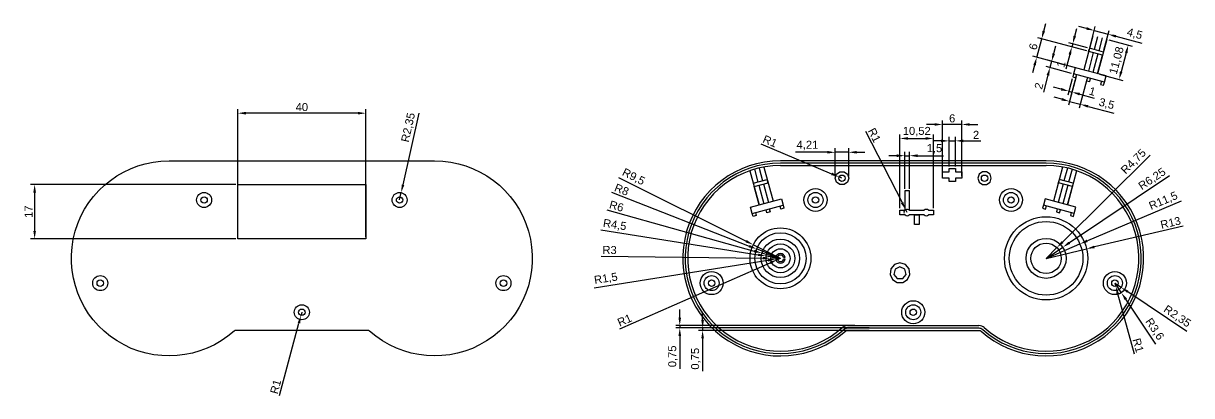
# Model space of a CAD drawing. Header units: millimetres. Extents: x 13 to 582, y 8 to 124.
# Drawn here: x 12.8 to 377.8, y 7.6 to 123.9 of the extents above; entities that cross this region are included whole.
import ezdxf

# ---------------------------------------------------------------- set-up
doc = ezdxf.new("R2010")
doc.units = ezdxf.units.MM
doc.layers.add('carcasa_inferioara', color=6, linetype='Continuous')
doc.layers.add('cotari', color=4, linetype='Continuous')
doc.styles.get("Standard").update_dxf_attribs({"font": 'arial.ttf'})
doc.dimstyles.new('ISO-25', dxfattribs={"dimtxt": 2.5, "dimasz": 2.5, "dimexe": 1.25, "dimexo": 0.625, "dimtad": 1, "dimtxsty": 'Standard', "dimcen": 2.5, "dimadec": 0, "dimazin": 0, "dimtfac": 1, "dimtmove": 0, "dimatfit": 3, "dimfxl": 1, "dimarcsym": 0})

# ---------------------------------------------------------------- blocks, each defined once
blk = doc.blocks.new('*D3')
at = {"layer": 'cotari', "color": 0, "lineweight": -2, "transparency": 16777216}
for p, q in [((136.38, 95.84), (131.41, 73.43)), ((130.35, 68.7), (130.86, 70.99))]:
    blk.add_line(p, q, dxfattribs=at)
at = {"layer": 'cotari', "color": 0, "transparency": 16777216}
blk.add_solid([(131, 73.52), (131.81, 73.34), (130.86, 70.99)], dxfattribs=at)
at = {"layer": 'Defpoints', "color": 0, "transparency": 16777216}
for p in [(130.86, 70.99), (130.35, 68.7)]:
    blk.add_point(p, dxfattribs=at)
at = {"layer": 'cotari', "color": 0, "transparency": 16777216, "insert": (133.21, 91.34), "char_height": 2.5, "attachment_point": 5, "rotation": 77.4762}
blk.add_mtext('R2,35', dxfattribs=at)
blk = doc.blocks.new('*D5')
at = {"layer": 'cotari', "color": 0, "lineweight": -2, "transparency": 16777216}
for p, q in [((79.81, 57.15), (79.81, 97.07)), ((117.31, 95.82), (82.31, 95.82)), ((119.81, 57.15), (119.81, 97.07))]:
    blk.add_line(p, q, dxfattribs=at)
at = {"layer": 'cotari', "color": 0, "transparency": 16777216}
for points in [[(82.31, 96.24), (82.31, 95.4), (79.81, 95.82)], [(117.31, 96.24), (117.31, 95.4), (119.81, 95.82)]]:
    blk.add_solid(points, dxfattribs=at)
at = {"layer": 'Defpoints', "color": 0, "transparency": 16777216}
for p in [(79.81, 95.82), (79.81, 56.53), (119.81, 56.53)]:
    blk.add_point(p, dxfattribs=at)
at = {"layer": 'cotari', "color": 0, "transparency": 16777216, "insert": (99.81, 97.72), "char_height": 2.5, "attachment_point": 5}
blk.add_mtext('40', dxfattribs=at)
blk = doc.blocks.new('*D6')
at = {"layer": 'cotari', "color": 0, "lineweight": -2, "transparency": 16777216}
for p, q in [((79.18, 73.53), (15.07, 73.53)), ((16.32, 71.03), (16.32, 59.03)), ((79.18, 56.53), (15.07, 56.53))]:
    blk.add_line(p, q, dxfattribs=at)
at = {"layer": 'cotari', "color": 0, "transparency": 16777216}
for points in [[(15.9, 71.03), (16.73, 71.03), (16.32, 73.53)], [(15.9, 59.03), (16.73, 59.03), (16.32, 56.53)]]:
    blk.add_solid(points, dxfattribs=at)
at = {"layer": 'Defpoints', "color": 0, "transparency": 16777216}
for p in [(79.81, 73.53), (16.32, 56.53), (79.81, 56.53)]:
    blk.add_point(p, dxfattribs=at)
at = {"layer": 'cotari', "color": 0, "transparency": 16777216, "insert": (14.44, 65.03), "char_height": 2.5, "attachment_point": 5, "rotation": 90}
blk.add_mtext('17', dxfattribs=at)
blk = doc.blocks.new('*D7')
at = {"layer": 'cotari', "color": 0, "lineweight": -2, "transparency": 16777216}
for p, q in [((99.81, 33.61), (99.55, 32.64)), ((92.81, 7.55), (98.9, 30.23))]:
    blk.add_line(p, q, dxfattribs=at)
at = {"layer": 'cotari', "color": 0, "transparency": 16777216}
blk.add_solid([(98.5, 30.34), (99.3, 30.12), (99.55, 32.64)], dxfattribs=at)
at = {"layer": 'Defpoints', "color": 0, "transparency": 16777216}
for p in [(99.81, 33.61), (99.55, 32.64)]:
    blk.add_point(p, dxfattribs=at)
at = {"layer": 'cotari', "color": 0, "transparency": 16777216, "insert": (91.61, 10.36), "char_height": 2.5, "attachment_point": 5, "rotation": 74.956}
blk.add_mtext('R1', dxfattribs=at)
blk = doc.blocks.new('*D8')
at = {"layer": 'cotari', "color": 0, "lineweight": -2, "transparency": 16777216}
for p, q in [((198.77, 75.75), (238.61, 55.83)), ((249.35, 50.46), (240.85, 54.71))]:
    blk.add_line(p, q, dxfattribs=at)
at = {"layer": 'cotari', "color": 0, "transparency": 16777216}
blk.add_solid([(238.8, 56.2), (238.43, 55.45), (240.85, 54.71)], dxfattribs=at)
at = {"layer": 'Defpoints', "color": 0, "transparency": 16777216}
for p in [(240.85, 54.71), (249.35, 50.46)]:
    blk.add_point(p, dxfattribs=at)
at = {"layer": 'cotari', "color": 0, "transparency": 16777216, "insert": (203.39, 75.81), "char_height": 2.5, "attachment_point": 5, "rotation": 333.4358}
blk.add_mtext('R9,5', dxfattribs=at)
blk = doc.blocks.new('*D9')
at = {"layer": 'cotari', "color": 0, "lineweight": -2, "transparency": 16777216}
for p, q in [((196.6, 71.1), (239.57, 54.29)), ((249.35, 50.46), (241.9, 53.38))]:
    blk.add_line(p, q, dxfattribs=at)
at = {"layer": 'cotari', "color": 0, "transparency": 16777216}
blk.add_solid([(239.72, 54.67), (239.42, 53.9), (241.9, 53.38)], dxfattribs=at)
at = {"layer": 'Defpoints', "color": 0, "transparency": 16777216}
for p in [(241.9, 53.38), (249.35, 50.46)]:
    blk.add_point(p, dxfattribs=at)
at = {"layer": 'cotari', "color": 0, "transparency": 16777216, "insert": (199.75, 71.91), "char_height": 2.5, "attachment_point": 5, "rotation": 338.6293}
blk.add_mtext('R8', dxfattribs=at)
blk = doc.blocks.new('*D10')
at = {"layer": 'cotari', "color": 0, "lineweight": -2, "transparency": 16777216}
for p, q in [((195.08, 65.65), (241.16, 52.75)), ((249.35, 50.46), (243.57, 52.08))]:
    blk.add_line(p, q, dxfattribs=at)
at = {"layer": 'cotari', "color": 0, "transparency": 16777216}
blk.add_solid([(241.27, 53.15), (241.05, 52.35), (243.57, 52.08)], dxfattribs=at)
at = {"layer": 'Defpoints', "color": 0, "transparency": 16777216}
for p in [(243.57, 52.08), (249.35, 50.46)]:
    blk.add_point(p, dxfattribs=at)
at = {"layer": 'cotari', "color": 0, "transparency": 16777216, "insert": (198.14, 66.77), "char_height": 2.5, "attachment_point": 5, "rotation": 344.3653}
blk.add_mtext('R6', dxfattribs=at)
blk = doc.blocks.new('*D11')
at = {"layer": 'cotari', "color": 0, "lineweight": -2, "transparency": 16777216}
for p, q in [((193.18, 59.33), (242.43, 51.55)), ((249.35, 50.46), (244.9, 51.16))]:
    blk.add_line(p, q, dxfattribs=at)
at = {"layer": 'cotari', "color": 0, "transparency": 16777216}
blk.add_solid([(242.5, 51.96), (242.37, 51.14), (244.9, 51.16)], dxfattribs=at)
at = {"layer": 'Defpoints', "color": 0, "transparency": 16777216}
for p in [(244.9, 51.16), (249.35, 50.46)]:
    blk.add_point(p, dxfattribs=at)
at = {"layer": 'cotari', "color": 0, "transparency": 16777216, "insert": (197.57, 60.79), "char_height": 2.5, "attachment_point": 5, "rotation": 351.0255}
blk.add_mtext('R4,5', dxfattribs=at)
blk = doc.blocks.new('*D12')
at = {"layer": 'cotari', "color": 0, "lineweight": -2, "transparency": 16777216}
for p, q in [((193.29, 51.18), (243.85, 50.53)), ((249.35, 50.46), (246.35, 50.5))]:
    blk.add_line(p, q, dxfattribs=at)
at = {"layer": 'cotari', "color": 0, "transparency": 16777216}
blk.add_solid([(243.85, 50.95), (243.84, 50.11), (246.35, 50.5)], dxfattribs=at)
at = {"layer": 'Defpoints', "color": 0, "transparency": 16777216}
for p in [(246.35, 50.5), (249.35, 50.46)]:
    blk.add_point(p, dxfattribs=at)
at = {"layer": 'cotari', "color": 0, "transparency": 16777216, "insert": (195.96, 53.05), "char_height": 2.5, "attachment_point": 5, "rotation": 359.266}
blk.add_mtext('R3', dxfattribs=at)
blk = doc.blocks.new('*D13')
at = {"layer": 'cotari', "color": 0, "lineweight": -2, "transparency": 16777216}
for p, q in [((191.1, 41.27), (245.4, 49.84)), ((249.35, 50.46), (247.86, 50.23))]:
    blk.add_line(p, q, dxfattribs=at)
blk.add_arc((249.35, 50.46), 1.5, 170.4059, 236.7144, dxfattribs=at)
at = {"layer": 'cotari', "color": 0, "transparency": 16777216}
blk.add_solid([(245.33, 50.25), (245.46, 49.42), (247.86, 50.23)], dxfattribs=at)
at = {"layer": 'Defpoints', "color": 0, "transparency": 16777216}
for p in [(247.86, 50.23), (249.35, 50.46)]:
    blk.add_point(p, dxfattribs=at)
at = {"layer": 'cotari', "color": 0, "transparency": 16777216, "insert": (194.82, 44.01), "char_height": 2.5, "attachment_point": 5, "rotation": 8.968}
blk.add_mtext('R1,5', dxfattribs=at)
blk = doc.blocks.new('*D14')
at = {"layer": 'cotari', "color": 0, "lineweight": -2, "transparency": 16777216}
for p, q in [((199.2, 28.45), (246.14, 49.05)), ((249.35, 50.46), (248.43, 50.06))]:
    blk.add_line(p, q, dxfattribs=at)
at = {"layer": 'cotari', "color": 0, "transparency": 16777216}
blk.add_solid([(245.97, 49.43), (246.31, 48.67), (248.43, 50.06)], dxfattribs=at)
at = {"layer": 'Defpoints', "color": 0, "transparency": 16777216}
for p in [(248.43, 50.06), (249.35, 50.46)]:
    blk.add_point(p, dxfattribs=at)
at = {"layer": 'cotari', "color": 0, "transparency": 16777216, "insert": (200.65, 31.14), "char_height": 2.5, "attachment_point": 5, "rotation": 23.6951}
blk.add_mtext('R1', dxfattribs=at)
blk = doc.blocks.new('*D15')
at = {"layer": 'cotari', "color": 0, "lineweight": -2, "transparency": 16777216}
for p, q in [((353.85, 42.71), (355.86, 39.73)), ((366.69, 23.68), (357.26, 37.65))]:
    blk.add_line(p, q, dxfattribs=at)
at = {"layer": 'cotari', "color": 0, "transparency": 16777216}
blk.add_solid([(357.6, 37.89), (356.91, 37.42), (355.86, 39.73)], dxfattribs=at)
at = {"layer": 'Defpoints', "color": 0, "transparency": 16777216}
for p in [(353.85, 42.71), (355.86, 39.73)]:
    blk.add_point(p, dxfattribs=at)
at = {"layer": 'cotari', "color": 0, "transparency": 16777216, "insert": (366.16, 28.27), "char_height": 2.5, "attachment_point": 5, "rotation": 304.0107}
blk.add_mtext('R3,6', dxfattribs=at)
blk = doc.blocks.new('*D16')
at = {"layer": 'cotari', "color": 0, "lineweight": -2, "transparency": 16777216}
for p, q in [((353.85, 42.71), (355.8, 41.4)), ((376.29, 27.63), (357.87, 40))]:
    blk.add_line(p, q, dxfattribs=at)
at = {"layer": 'cotari', "color": 0, "transparency": 16777216}
blk.add_solid([(358.1, 40.35), (357.64, 39.66), (355.8, 41.4)], dxfattribs=at)
at = {"layer": 'Defpoints', "color": 0, "transparency": 16777216}
for p in [(353.85, 42.71), (355.8, 41.4)]:
    blk.add_point(p, dxfattribs=at)
at = {"layer": 'cotari', "color": 0, "transparency": 16777216, "insert": (373.26, 32.22), "char_height": 2.5, "attachment_point": 5, "rotation": 326.0984}
blk.add_mtext('R2,35', dxfattribs=at)
blk = doc.blocks.new('*D17')
at = {"layer": 'cotari', "color": 0, "lineweight": -2, "transparency": 16777216}
for p, q in [((353.85, 42.71), (354.11, 41.75)), ((359.95, 20.47), (354.77, 39.33))]:
    blk.add_line(p, q, dxfattribs=at)
at = {"layer": 'cotari', "color": 0, "transparency": 16777216}
blk.add_solid([(355.17, 39.45), (354.37, 39.22), (354.11, 41.75)], dxfattribs=at)
at = {"layer": 'Defpoints', "color": 0, "transparency": 16777216}
for p in [(353.85, 42.71), (354.11, 41.75)]:
    blk.add_point(p, dxfattribs=at)
at = {"layer": 'cotari', "color": 0, "transparency": 16777216, "insert": (361.13, 23.28), "char_height": 2.5, "attachment_point": 5, "rotation": 285.3549}
blk.add_mtext('R1', dxfattribs=at)
blk = doc.blocks.new('*D18')
at = {"layer": 'cotari', "color": 0, "lineweight": -2, "transparency": 16777216}
for p, q in [((375.2, 60.56), (347.43, 54.02)), ((332.35, 50.46), (345, 53.44))]:
    blk.add_line(p, q, dxfattribs=at)
at = {"layer": 'cotari', "color": 0, "transparency": 16777216}
blk.add_solid([(347.34, 54.42), (347.53, 53.61), (345, 53.44)], dxfattribs=at)
at = {"layer": 'Defpoints', "color": 0, "transparency": 16777216}
for p in [(345, 53.44), (332.35, 50.46)]:
    blk.add_point(p, dxfattribs=at)
at = {"layer": 'cotari', "color": 0, "transparency": 16777216, "insert": (371.25, 61.58), "char_height": 2.5, "attachment_point": 5, "rotation": 13.2602}
blk.add_mtext('R13', dxfattribs=at)
blk = doc.blocks.new('*D19')
at = {"layer": 'cotari', "color": 0, "lineweight": -2, "transparency": 16777216}
for p, q in [((374.54, 68.35), (345.24, 55.92)), ((332.35, 50.46), (342.93, 54.95))]:
    blk.add_line(p, q, dxfattribs=at)
at = {"layer": 'cotari', "color": 0, "transparency": 16777216}
blk.add_solid([(345.07, 56.31), (345.4, 55.54), (342.93, 54.95)], dxfattribs=at)
at = {"layer": 'Defpoints', "color": 0, "transparency": 16777216}
for p in [(342.93, 54.95), (332.35, 50.46)]:
    blk.add_point(p, dxfattribs=at)
at = {"layer": 'cotari', "color": 0, "transparency": 16777216, "insert": (369.03, 68.32), "char_height": 2.5, "attachment_point": 5, "rotation": 22.9747}
blk.add_mtext('R11,5', dxfattribs=at)
blk = doc.blocks.new('*D20')
at = {"layer": 'cotari', "color": 0, "lineweight": -2, "transparency": 16777216}
for p, q in [((370.96, 76.21), (339.63, 55.31)), ((332.35, 50.46), (337.55, 53.93))]:
    blk.add_line(p, q, dxfattribs=at)
at = {"layer": 'cotari', "color": 0, "transparency": 16777216}
blk.add_solid([(339.4, 55.66), (339.86, 54.97), (337.55, 53.93)], dxfattribs=at)
at = {"layer": 'Defpoints', "color": 0, "transparency": 16777216}
for p in [(337.55, 53.93), (332.35, 50.46)]:
    blk.add_point(p, dxfattribs=at)
at = {"layer": 'cotari', "color": 0, "transparency": 16777216, "insert": (365.56, 75.16), "char_height": 2.5, "attachment_point": 5, "rotation": 33.6928}
blk.add_mtext('R6,25', dxfattribs=at)
blk = doc.blocks.new('*D21')
at = {"layer": 'cotari', "color": 0, "lineweight": -2, "transparency": 16777216}
for p, q in [((364.88, 82.69), (337.5, 55.56)), ((332.35, 50.46), (335.72, 53.8))]:
    blk.add_line(p, q, dxfattribs=at)
at = {"layer": 'cotari', "color": 0, "transparency": 16777216}
blk.add_solid([(337.2, 55.86), (337.79, 55.27), (335.72, 53.8)], dxfattribs=at)
at = {"layer": 'Defpoints', "color": 0, "transparency": 16777216}
for p in [(335.72, 53.8), (332.35, 50.46)]:
    blk.add_point(p, dxfattribs=at)
at = {"layer": 'cotari', "color": 0, "transparency": 16777216, "insert": (359.78, 80.62), "char_height": 2.5, "attachment_point": 5, "rotation": 44.7316}
blk.add_mtext('R4,75', dxfattribs=at)
blk = doc.blocks.new('*D22')
at = {"layer": 'cotari', "color": 0, "lineweight": -2, "transparency": 16777216}
for p, q in [((275.95, 90.23), (287.34, 67.88)), ((288.93, 64.77), (288.48, 65.66))]:
    blk.add_line(p, q, dxfattribs=at)
blk.add_arc((288.93, 64.77), 1, 45.3975, 192.7805, dxfattribs=at)
at = {"layer": 'cotari', "color": 0, "transparency": 16777216}
blk.add_solid([(287.72, 68.07), (286.97, 67.69), (288.48, 65.66)], dxfattribs=at)
at = {"layer": 'Defpoints', "color": 0, "transparency": 16777216}
for p in [(288.48, 65.66), (288.93, 64.77)]:
    blk.add_point(p, dxfattribs=at)
at = {"layer": 'cotari', "color": 0, "transparency": 16777216, "insert": (278.71, 88.95), "char_height": 2.5, "attachment_point": 5, "rotation": 297.0172}
blk.add_mtext('R1', dxfattribs=at)
blk = doc.blocks.new('*D23')
at = {"layer": 'cotari', "color": 0, "lineweight": -2, "transparency": 16777216}
for p, q in [((286.68, 66.14), (286.68, 89.17)), ((289.18, 87.92), (294.7, 87.92)), ((297.2, 66.14), (297.2, 89.17))]:
    blk.add_line(p, q, dxfattribs=at)
at = {"layer": 'cotari', "color": 0, "transparency": 16777216}
for points in [[(289.18, 88.34), (289.18, 87.51), (286.68, 87.92)], [(294.7, 88.34), (294.7, 87.51), (297.2, 87.92)]]:
    blk.add_solid(points, dxfattribs=at)
at = {"layer": 'Defpoints', "color": 0, "transparency": 16777216}
for p in [(297.2, 87.92), (286.68, 65.52), (297.2, 65.52)]:
    blk.add_point(p, dxfattribs=at)
at = {"layer": 'cotari', "color": 0, "transparency": 16777216, "insert": (291.94, 90.05), "char_height": 2.5, "attachment_point": 5}
blk.add_mtext('10,52', dxfattribs=at)
blk = doc.blocks.new('*D24')
at = {"layer": 'cotari', "color": 0, "lineweight": -2, "transparency": 16777216}
for p, q in [((285.68, 82.54), (283.18, 82.54)), ((288.18, 72.14), (288.18, 83.79)), ((288.18, 82.54), (289.68, 82.54)), ((289.68, 72.14), (289.68, 83.79)), ((292.18, 82.54), (300.27, 82.54))]:
    blk.add_line(p, q, dxfattribs=at)
at = {"layer": 'cotari', "color": 0, "transparency": 16777216}
for points in [[(285.68, 82.95), (285.68, 82.12), (288.18, 82.54)], [(292.18, 82.95), (292.18, 82.12), (289.68, 82.54)]]:
    blk.add_solid(points, dxfattribs=at)
at = {"layer": 'Defpoints', "color": 0, "transparency": 16777216}
for p in [(289.68, 82.54), (288.18, 71.52), (289.68, 71.52)]:
    blk.add_point(p, dxfattribs=at)
at = {"layer": 'cotari', "color": 0, "transparency": 16777216, "insert": (297.48, 84.66), "char_height": 2.5, "attachment_point": 5}
blk.add_mtext('1,5', dxfattribs=at)
blk = doc.blocks.new('*D25')
at = {"layer": 'cotari', "color": 0, "lineweight": -2, "transparency": 16777216}
for p, q in [((302.02, 79.13), (302.02, 88.42)), ((304.02, 79.13), (304.02, 88.42)), ((299.52, 87.17), (297.02, 87.17)), ((302.02, 87.17), (304.02, 87.17)), ((306.52, 87.17), (311.93, 87.17))]:
    blk.add_line(p, q, dxfattribs=at)
at = {"layer": 'cotari', "color": 0, "transparency": 16777216}
for points in [[(299.52, 87.58), (299.52, 86.75), (302.02, 87.17)], [(306.52, 87.58), (306.52, 86.75), (304.02, 87.17)]]:
    blk.add_solid(points, dxfattribs=at)
at = {"layer": 'Defpoints', "color": 0, "transparency": 16777216}
for p in [(304.02, 87.17), (302.02, 78.5), (304.02, 78.5)]:
    blk.add_point(p, dxfattribs=at)
at = {"layer": 'cotari', "color": 0, "transparency": 16777216, "insert": (310.48, 89.05), "char_height": 2.5, "attachment_point": 5}
blk.add_mtext('2', dxfattribs=at)
blk = doc.blocks.new('*D26')
at = {"layer": 'cotari', "color": 0, "lineweight": -2, "transparency": 16777216}
for p, q in [((297.52, 92.29), (295.02, 92.29)), ((300.02, 76.13), (300.02, 93.54)), ((306.02, 92.29), (300.02, 92.29)), ((306.02, 76.13), (306.02, 93.54)), ((308.52, 92.29), (311.02, 92.29))]:
    blk.add_line(p, q, dxfattribs=at)
at = {"layer": 'cotari', "color": 0, "transparency": 16777216}
for points in [[(297.52, 92.71), (297.52, 91.88), (300.02, 92.29)], [(308.52, 92.71), (308.52, 91.88), (306.02, 92.29)]]:
    blk.add_solid(points, dxfattribs=at)
at = {"layer": 'Defpoints', "color": 0, "transparency": 16777216}
for p in [(300.02, 92.29), (300.02, 75.5), (306.02, 75.5)]:
    blk.add_point(p, dxfattribs=at)
at = {"layer": 'cotari', "color": 0, "transparency": 16777216, "insert": (303.02, 94.19), "char_height": 2.5, "attachment_point": 5}
blk.add_mtext('6', dxfattribs=at)
blk = doc.blocks.new('*D27')
at = {"layer": 'cotari', "color": 0, "lineweight": -2, "transparency": 16777216}
for p, q in [((266.46, 76.13), (266.46, 84.85)), ((270.67, 76.13), (270.67, 84.85)), ((263.96, 83.6), (254.1, 83.6)), ((270.67, 83.6), (266.46, 83.6)), ((273.17, 83.6), (275.67, 83.6))]:
    blk.add_line(p, q, dxfattribs=at)
at = {"layer": 'cotari', "color": 0, "transparency": 16777216}
for points in [[(263.96, 84.02), (263.96, 83.19), (266.46, 83.6)], [(273.17, 84.02), (273.17, 83.19), (270.67, 83.6)]]:
    blk.add_solid(points, dxfattribs=at)
at = {"layer": 'Defpoints', "color": 0, "transparency": 16777216}
for p in [(266.46, 83.6), (266.46, 75.5), (270.67, 75.5)]:
    blk.add_point(p, dxfattribs=at)
at = {"layer": 'cotari', "color": 0, "transparency": 16777216, "insert": (257.78, 85.73), "char_height": 2.5, "attachment_point": 5}
blk.add_mtext('4,21', dxfattribs=at)
blk = doc.blocks.new('*D28')
at = {"layer": 'cotari', "color": 0, "lineweight": -2, "transparency": 16777216}
for p, q in [((243.17, 86.26), (265.34, 76.87)), ((268.57, 75.5), (267.65, 75.89))]:
    blk.add_line(p, q, dxfattribs=at)
at = {"layer": 'cotari', "color": 0, "transparency": 16777216}
blk.add_solid([(265.51, 77.25), (265.18, 76.48), (267.65, 75.89)], dxfattribs=at)
at = {"layer": 'Defpoints', "color": 0, "transparency": 16777216}
for p in [(267.65, 75.89), (268.57, 75.5)]:
    blk.add_point(p, dxfattribs=at)
at = {"layer": 'cotari', "color": 0, "transparency": 16777216, "insert": (246.11, 87.05), "char_height": 2.5, "attachment_point": 5, "rotation": 337.0507}
blk.add_mtext('R1', dxfattribs=at)
blk = doc.blocks.new('*D41')
at = {"layer": 'cotari', "color": 0, "lineweight": -2, "transparency": 16777216}
for p, q in [((340.51, 106.54), (339.15, 101.46)), ((341.48, 106.28), (340.12, 101.2)), ((337.06, 103.32), (334.64, 103.96)), ((339.47, 102.67), (340.44, 102.41)), ((342.85, 101.76), (347.37, 100.55))]:
    blk.add_line(p, q, dxfattribs=at)
at = {"layer": 'cotari', "color": 0, "transparency": 16777216}
for points in [[(337.17, 103.72), (336.95, 102.91), (339.47, 102.67)], [(342.96, 102.17), (342.75, 101.36), (340.44, 102.41)]]:
    blk.add_solid(points, dxfattribs=at)
at = {"layer": 'Defpoints', "color": 0, "transparency": 16777216}
for p in [(340.67, 107.14), (341.64, 106.88), (340.44, 102.41)]:
    blk.add_point(p, dxfattribs=at)
at = {"layer": 'cotari', "color": 0, "transparency": 16777216, "insert": (346.8, 102.65), "char_height": 2.5, "attachment_point": 5, "rotation": 345}
blk.add_mtext('1', dxfattribs=at)
blk = doc.blocks.new('*D42')
at = {"layer": 'cotari', "color": 0, "lineweight": -2, "transparency": 16777216}
for p, q in [((334.74, 114.43), (335.38, 116.84)), ((340.33, 108.27), (332.37, 110.4)), ((340.85, 110.2), (332.88, 112.34)), ((334.09, 112.01), (333.57, 110.08)), ((332.93, 107.67), (331.53, 102.44))]:
    blk.add_line(p, q, dxfattribs=at)
at = {"layer": 'cotari', "color": 0, "transparency": 16777216}
for points in [[(334.33, 114.54), (335.14, 114.32), (334.09, 112.01)], [(332.52, 107.77), (333.33, 107.56), (333.57, 110.08)]]:
    blk.add_solid(points, dxfattribs=at)
at = {"layer": 'Defpoints', "color": 0, "transparency": 16777216}
for p in [(333.57, 110.08), (341.45, 110.04), (340.93, 108.11)]:
    blk.add_point(p, dxfattribs=at)
at = {"layer": 'cotari', "color": 0, "transparency": 16777216, "insert": (330.09, 104.33), "char_height": 2.5, "attachment_point": 5, "rotation": 75}
blk.add_mtext('2', dxfattribs=at)
blk = doc.blocks.new('*D43')
at = {"layer": 'cotari', "color": 0, "lineweight": -2, "transparency": 16777216}
for p, q in [((351.92, 118.71), (359.24, 116.74)), ((357.39, 114.65), (355.81, 108.78)), ((349.06, 108), (356.37, 106.04))]:
    blk.add_line(p, q, dxfattribs=at)
at = {"layer": 'cotari', "color": 0, "transparency": 16777216}
for points in [[(356.98, 114.76), (357.79, 114.55), (358.03, 117.07)], [(355.41, 108.89), (356.21, 108.67), (355.16, 106.37)]]:
    blk.add_solid(points, dxfattribs=at)
at = {"layer": 'Defpoints', "color": 0, "transparency": 16777216}
for p in [(351.32, 118.87), (348.45, 108.17), (355.16, 106.37)]:
    blk.add_point(p, dxfattribs=at)
at = {"layer": 'cotari', "color": 0, "transparency": 16777216, "insert": (354.54, 112.27), "char_height": 2.5, "attachment_point": 5, "rotation": 75}
blk.add_mtext('11,08', dxfattribs=at)
blk = doc.blocks.new('*D44')
at = {"layer": 'cotari', "color": 0, "lineweight": -2, "transparency": 16777216}
for p, q in [((344.99, 122.3), (342.58, 122.95)), ((346.08, 116.69), (347.73, 122.86)), ((347.41, 121.65), (351.75, 120.49)), ((350.43, 115.53), (352.08, 121.7)), ((354.17, 119.84), (362.3, 117.66))]:
    blk.add_line(p, q, dxfattribs=at)
at = {"layer": 'cotari', "color": 0, "transparency": 16777216}
for points in [[(345.1, 122.7), (344.88, 121.9), (347.41, 121.65)], [(354.28, 120.24), (354.06, 119.44), (351.75, 120.49)]]:
    blk.add_solid(points, dxfattribs=at)
at = {"layer": 'Defpoints', "color": 0, "transparency": 16777216}
for p in [(351.75, 120.49), (345.92, 116.09), (350.26, 114.93)]:
    blk.add_point(p, dxfattribs=at)
at = {"layer": 'cotari', "color": 0, "transparency": 16777216, "insert": (359.99, 120.48), "char_height": 2.5, "attachment_point": 5, "rotation": 345}
blk.add_mtext('4,5', dxfattribs=at)
blk = doc.blocks.new('*D45')
at = {"layer": 'cotari', "color": 0, "lineweight": -2, "transparency": 16777216}
for p, q in [((341.3, 119.92), (341.95, 122.33)), ((345.05, 115.29), (339.19, 116.86)), ((345.31, 116.25), (339.45, 117.82)), ((340.66, 117.5), (340.4, 116.53)), ((339.75, 114.12), (338.54, 109.61))]:
    blk.add_line(p, q, dxfattribs=at)
at = {"layer": 'cotari', "color": 0, "transparency": 16777216}
for points in [[(340.9, 120.02), (341.71, 119.81), (340.66, 117.5)], [(339.35, 114.23), (340.15, 114.01), (340.4, 116.53)]]:
    blk.add_solid(points, dxfattribs=at)
at = {"layer": 'Defpoints', "color": 0, "transparency": 16777216}
for p in [(340.4, 116.53), (345.66, 115.13), (345.92, 116.09)]:
    blk.add_point(p, dxfattribs=at)
at = {"layer": 'cotari', "color": 0, "transparency": 16777216, "insert": (337.01, 111.14), "char_height": 2.5, "attachment_point": 5, "rotation": 75}
blk.add_mtext('1', dxfattribs=at)
blk = doc.blocks.new('*D46')
at = {"layer": 'cotari', "color": 0, "lineweight": -2, "transparency": 16777216}
for p, q in [((331.62, 121.47), (332.27, 123.89)), ((329.42, 113.26), (330.97, 119.06)), ((345.05, 115.29), (329.77, 119.38)), ((343.5, 109.49), (328.21, 113.59)), ((328.77, 110.85), (328.13, 108.43))]:
    blk.add_line(p, q, dxfattribs=at)
at = {"layer": 'cotari', "color": 0, "transparency": 16777216}
for points in [[(331.22, 121.58), (332.02, 121.37), (330.97, 119.06)], [(328.37, 110.96), (329.18, 110.74), (329.42, 113.26)]]:
    blk.add_solid(points, dxfattribs=at)
at = {"layer": 'Defpoints', "color": 0, "transparency": 16777216}
for p in [(330.97, 119.06), (345.66, 115.13), (344.11, 109.33)]:
    blk.add_point(p, dxfattribs=at)
at = {"layer": 'cotari', "color": 0, "transparency": 16777216, "insert": (328.36, 116.65), "char_height": 2.5, "attachment_point": 5, "rotation": 75}
blk.add_mtext('6', dxfattribs=at)
blk = doc.blocks.new('*D47')
at = {"layer": 'cotari', "color": 0, "lineweight": -2, "transparency": 16777216}
for p, q in [((341.74, 107.25), (339.34, 98.3)), ((345.12, 106.34), (342.72, 97.4)), ((337.25, 100.16), (334.83, 100.8)), ((339.66, 99.51), (343.04, 98.6)), ((345.46, 97.96), (353.49, 95.8))]:
    blk.add_line(p, q, dxfattribs=at)
at = {"layer": 'cotari', "color": 0, "transparency": 16777216}
for points in [[(337.36, 100.56), (337.14, 99.75), (339.66, 99.51)], [(345.57, 98.36), (345.35, 97.55), (343.04, 98.6)]]:
    blk.add_solid(points, dxfattribs=at)
at = {"layer": 'Defpoints', "color": 0, "transparency": 16777216}
for p in [(341.9, 107.85), (345.28, 106.94), (343.04, 98.6)]:
    blk.add_point(p, dxfattribs=at)
at = {"layer": 'cotari', "color": 0, "transparency": 16777216, "insert": (351.23, 98.61), "char_height": 2.5, "attachment_point": 5, "rotation": 345}
blk.add_mtext('3,5', dxfattribs=at)
blk = doc.blocks.new('*D48')
at = {"layer": 'cotari', "color": 0, "lineweight": -2, "transparency": 16777216}
for p, q in [((217.89, 31.96), (217.89, 34.46)), ((272.63, 29.46), (216.64, 29.46)), ((217.89, 29.46), (217.89, 28.71)), ((272.63, 28.71), (216.64, 28.71)), ((217.89, 26.21), (217.89, 15.95))]:
    blk.add_line(p, q, dxfattribs=at)
at = {"layer": 'cotari', "color": 0, "transparency": 16777216}
for points in [[(217.48, 31.96), (218.31, 31.96), (217.89, 29.46)], [(217.48, 26.21), (218.31, 26.21), (217.89, 28.71)]]:
    blk.add_solid(points, dxfattribs=at)
at = {"layer": 'Defpoints', "color": 0, "transparency": 16777216}
for p in [(273.25, 29.46), (217.89, 28.71), (273.25, 28.71)]:
    blk.add_point(p, dxfattribs=at)
at = {"layer": 'cotari', "color": 0, "transparency": 16777216, "insert": (215.77, 19.83), "char_height": 2.5, "attachment_point": 5, "rotation": 90}
blk.add_mtext('0,75', dxfattribs=at)
blk = doc.blocks.new('*D49')
at = {"layer": 'cotari', "color": 0, "lineweight": -2, "transparency": 16777216}
for p, q in [((225.03, 31.21), (225.03, 33.71)), ((277.07, 28.71), (223.78, 28.71)), ((277.07, 27.96), (223.78, 27.96)), ((225.03, 28.71), (225.03, 27.96)), ((225.03, 25.46), (225.03, 15.2))]:
    blk.add_line(p, q, dxfattribs=at)
at = {"layer": 'cotari', "color": 0, "transparency": 16777216}
for points in [[(224.62, 31.21), (225.45, 31.21), (225.03, 28.71)], [(224.62, 25.46), (225.45, 25.46), (225.03, 27.96)]]:
    blk.add_solid(points, dxfattribs=at)
at = {"layer": 'Defpoints', "color": 0, "transparency": 16777216}
for p in [(225.03, 27.96), (277.7, 28.71), (277.7, 27.96)]:
    blk.add_point(p, dxfattribs=at)
at = {"layer": 'cotari', "color": 0, "transparency": 16777216, "insert": (222.91, 19.08), "char_height": 2.5, "attachment_point": 5, "rotation": 90}
blk.add_mtext('0,75', dxfattribs=at)

msp = doc.modelspace()

# ---------------------------------------------------------------- linework, layer by layer
at = {"layer": 'carcasa_inferioara'}
for p, q in [((346.968, 120.012), (344.105, 109.33)), ((348.438, 119.706), (347.366, 115.703)), ((349.889, 119.324), (348.815, 115.315)), ((347.107, 114.737), (345.554, 108.941)), ((345.593, 114.884), (345.852, 115.85)), ((350.264, 114.927), (345.917, 116.091)), ((348.556, 114.349), (347.003, 108.553)), ((350.591, 105.521), (340.931, 108.11)), ((241.242, 78.304), (242.316, 74.295)), ((242.693, 78.686), (243.765, 74.684)), ((244.163, 78.993), (247.026, 68.31)), ((249.346, 79.46), (332.346, 79.46)), ((337.529, 78.993), (334.667, 68.31)), ((339, 78.686), (337.928, 74.684)), ((340.451, 78.304), (339.377, 74.295)), ((240.867, 73.907), (245.214, 75.072)), ((242.575, 73.329), (244.128, 67.534)), ((244.024, 73.718), (245.577, 67.922)), ((245.537, 73.864), (245.279, 74.83)), ((337.669, 73.718), (336.116, 67.922)), ((336.155, 73.864), (336.414, 74.83)), ((340.825, 73.907), (336.479, 75.072)), ((339.118, 73.329), (337.565, 67.534)), ((240.54, 64.502), (250.2, 67.09)), ((341.152, 64.502), (331.493, 67.09)), ((247.867, 50.71), (248.378, 50.71)), ((247.867, 50.21), (248.378, 50.21)), ((250.315, 50.71), (250.825, 50.71)), ((250.315, 50.21), (250.825, 50.21)), ((270.323, 29.46), (311.37, 29.46))]:
    msp.add_line(p, q, dxfattribs=at)
for points in [[(351.32, 118.867), (348.452, 108.165), (350.005, 113.961), (345.658, 115.125)], [(349.625, 105.78), (349.366, 104.814), (350.332, 104.556), (350.591, 105.521), (351.108, 107.453), (341.449, 110.041), (340.931, 108.11), (340.673, 107.144), (341.638, 106.885), (341.897, 107.851)], [(345.278, 106.945), (345.019, 105.979), (345.985, 105.72), (346.244, 106.686)], [(239.811, 77.848), (242.679, 67.146), (241.126, 72.941), (245.473, 74.106)], [(341.881, 77.848), (339.014, 67.146), (340.567, 72.941), (336.22, 74.106)], [(289.684, 65.515), (289.684, 71.515), (288.184, 71.515), (288.184, 65.515)], [(241.506, 64.761), (241.765, 63.795), (240.799, 63.536), (240.54, 64.502), (240.023, 66.434), (249.682, 69.022), (250.2, 67.09), (250.458, 66.124), (249.492, 65.865), (249.234, 66.831)], [(245.853, 65.925), (246.112, 64.96), (245.146, 64.701), (244.887, 65.667)], [(340.186, 64.761), (339.928, 63.795), (340.894, 63.536), (341.152, 64.502), (341.67, 66.434), (332.011, 69.022), (331.493, 67.09), (331.234, 66.124), (332.2, 65.865), (332.459, 66.831)], [(335.84, 65.925), (335.581, 64.96), (336.547, 64.701), (336.806, 65.667)], [(288.272, 64.015), (286.684, 64.015), (286.684, 65.515), (288.184, 65.515)], [(294.29, 64.015), (289.595, 64.015)], [(289.684, 65.515), (294.29, 65.515)], [(295.613, 65.515), (297.201, 65.515), (297.201, 64.015), (295.613, 64.015)]]:
    msp.add_lwpolyline(points, dxfattribs=at)
for points in [[(141.31, 80.96, -1.4516441), (121, 27.706, 0.1842209), (120.334, 27.96), (99.81, 27.96), (79.286, 27.96, 0.1842209), (78.62, 27.706, -1.4516441), (58.31, 80.96)], [(249.346, 80.96, 1.4516441), (269.657, 27.706, -0.1842209), (270.323, 27.96), (290.846, 27.96), (311.37, 27.96, -0.1842209), (312.036, 27.706, 1.4516441), (332.346, 80.96)], [(249.346, 80.21, 1.4516441), (269.157, 28.265, -0.1842209), (270.323, 28.71), (290.846, 28.71), (311.37, 28.71, -0.1842209), (312.536, 28.265, 1.4516441), (332.346, 80.21)]]:
    msp.add_lwpolyline(points, format="xyb", close=True, dxfattribs=at)
for points in [[(269.217, 77.502), (270.268, 76.739), (270.67, 75.502), (270.268, 74.266), (269.217, 73.502), (267.917, 73.502), (266.866, 74.266), (266.464, 75.502), (266.866, 76.739), (267.917, 77.502)], [(304.023, 75.502), (304.023, 74.502), (302.023, 74.502), (302.023, 75.502), (300.023, 75.502), (300.023, 77.502), (302.023, 77.502), (302.023, 78.502), (304.023, 78.502), (304.023, 77.502), (306.023, 77.502), (306.023, 75.502)], [(312.476, 77.502), (311.424, 76.739), (311.023, 75.502), (311.424, 74.266), (312.476, 73.502), (313.775, 73.502), (314.827, 74.266), (315.229, 75.502), (314.827, 76.739), (313.775, 77.502)], [(79.81, 73.527), (119.81, 73.527), (119.81, 56.527), (79.81, 56.527)], [(291.184, 64.015), (292.684, 64.015), (292.684, 61.015), (291.184, 61.015)], [(286.701, 49.015), (285.011, 48.519), (283.857, 47.188), (283.606, 45.444), (284.338, 43.841), (285.82, 42.889), (287.582, 42.889), (289.064, 43.841), (289.796, 45.444), (289.545, 47.188), (288.392, 48.519)], [(286.701, 47.831), (285.183, 47.1), (284.807, 45.457), (285.858, 44.139), (287.544, 44.139), (288.595, 45.457), (288.22, 47.1)]]:
    msp.add_lwpolyline(points, close=True, dxfattribs=at)
for centre, radius in [((268.567, 75.502), 1), ((313.126, 75.502), 1), ((69.266, 68.697), 2.35), ((69.266, 68.697), 1), ((130.354, 68.697), 2.35), ((130.354, 68.697), 1), ((260.302, 68.697), 3.6), ((260.302, 68.697), 2.35), ((260.302, 68.697), 1), ((321.391, 68.697), 3.6), ((321.391, 68.697), 2.35), ((321.391, 68.697), 1), ((332.346, 50.46), 13), ((249.346, 50.46), 9.5), ((249.346, 50.46), 8), ((332.346, 50.46), 11.5), ((249.346, 50.46), 6), ((249.346, 50.46), 4.5), ((332.346, 50.46), 6.25), ((332.346, 50.46), 4.75), ((249.346, 50.46), 3), ((36.81, 42.71), 2.35), ((162.81, 42.71), 2.35), ((227.846, 42.71), 3.6), ((227.846, 42.71), 2.35), ((353.846, 42.71), 3.6), ((353.846, 42.71), 2.35), ((36.81, 42.71), 1), ((162.81, 42.71), 1), ((227.846, 42.71), 1), ((353.846, 42.71), 1), ((290.846, 33.607), 3.6), ((99.81, 33.607), 2.35), ((99.81, 33.607), 1), ((290.846, 33.607), 2.35), ((290.846, 33.607), 1)]:
    msp.add_circle(centre, radius, dxfattribs=at)
for centre, radius, start, end in [((249.346, 50.46), 29, 90, 311.75221), ((332.346, 50.46), 29, 228.24779, 90), ((294.951, 64.765), 1, 48.59038, 131.40962), ((288.934, 64.765), 1, 228.59038, 311.40962), ((294.951, 64.765), 1, 228.59038, 311.40962), ((249.346, 50.46), 1.5, 9.59407, 170.40593), ((249.346, 50.46), 1, 14.47751, 165.52249), ((249.346, 50.46), 1.5, 189.59407, 350.40593), ((249.346, 50.46), 1, 194.47751, 345.52249), ((270.323, 26.96), 2.5, 90, 131.75221), ((311.37, 26.96), 2.5, 48.24779, 90)]:
    msp.add_arc(centre, radius, start, end, dxfattribs=at)

# ---------------------------------------------------------------- dimensions: what is measured, and where the dimension line sits
at = {"layer": 'cotari'}
for p1, p2, distance, picture, middle in [((344.105, 109.33), (345.658, 115.125), 15.202, '*D46', (328.361, 116.654)), ((345.917, 116.091), (345.658, 115.125), -5.447, '*D45', (337.006, 111.143)), ((345.917, 116.091), (350.264, 114.927), 5.757, '*D44', (359.992, 120.477)), ((341.449, 110.041), (340.931, 108.11), -7.618, '*D42', (330.087, 104.335)), ((351.32, 118.867), (348.452, 108.165), 6.949, '*D43', (354.544, 112.268)), ((340.673, 107.144), (341.638, 106.885), -4.633, '*D41', (346.804, 102.651)), ((341.897, 107.851), (345.278, 106.945), -8.636, '*D47', (351.233, 98.611)), ((273.252, 29.46), (273.252, 28.71), -55.358, '*D48', (215.766, 19.829)), ((277.699, 28.71), (277.699, 27.96), -52.666, '*D49', (222.906, 19.079))]:
    dim = msp.add_aligned_dim(p1=p1, p2=p2, distance=distance, dimstyle='ISO-25', dxfattribs=at)
    dim.commit()
    dim.dimension.update_dxf_attribs({"geometry": picture, "text_midpoint": middle})
for base, p1, p2, picture, middle in [((79.81, 95.821), (119.81, 56.527), (79.81, 56.527), '*D5', (99.81, 97.722)), ((300.023, 92.292), (306.023, 75.502), (300.023, 75.502), '*D26', (303.023, 94.193)), ((297.201, 87.925), (286.684, 65.515), (297.201, 65.515), '*D23', (291.942, 90.052)), ((304.023, 87.165), (302.023, 78.502), (304.023, 78.502), '*D25', (310.476, 89.045)), ((266.464, 83.602), (270.67, 75.502), (266.464, 75.502), '*D27', (257.783, 85.729)), ((289.684, 82.535), (288.184, 71.515), (289.684, 71.515), '*D24', (297.476, 84.663))]:
    dim = msp.add_linear_dim(base=base, p1=p1, p2=p2, dimstyle='ISO-25', dxfattribs=at)
    dim.commit()
    dim.dimension.update_dxf_attribs({"geometry": picture, "text_midpoint": middle})
for center, mpoint, picture, middle in [((130.354, 68.697), (130.864, 70.991), '*D3', (135.282, 90.881)), ((288.934, 64.765), (288.48, 65.656), '*D22', (277.04, 88.091)), ((268.567, 75.502), (267.646, 75.892), '*D28', (245.377, 85.322)), ((332.346, 50.46), (335.721, 53.803), '*D21', (361.271, 79.115)), ((249.346, 50.46), (240.849, 54.708), '*D8', (202.442, 73.911)), ((332.346, 50.46), (337.547, 53.927), '*D20', (366.739, 73.391)), ((249.346, 50.46), (241.896, 53.375), '*D9', (199.058, 70.138)), ((332.346, 50.46), (342.934, 54.949), '*D19', (369.863, 66.365)), ((249.346, 50.46), (243.568, 52.077), '*D10', (197.626, 64.934)), ((249.346, 50.46), (244.901, 51.162), '*D11', (197.235, 58.69)), ((332.346, 50.46), (345, 53.442), '*D18', (371.686, 59.731)), ((249.346, 50.46), (246.347, 50.498), '*D12', (195.933, 51.144)), ((249.346, 50.46), (247.865, 50.226), '*D13', (195.152, 41.907)), ((249.346, 50.46), (248.431, 50.058), '*D14', (201.401, 29.418)), ((353.846, 42.71), (355.86, 39.726), '*D15', (364.395, 27.077)), ((353.846, 42.71), (355.797, 41.399), '*D16', (372.077, 30.459)), ((353.846, 42.71), (354.111, 41.746), '*D17', (359.318, 22.783)), ((99.81, 33.607), (99.55, 32.641), '*D7', (93.43, 9.871))]:
    dim = msp.add_radius_dim(center=center, mpoint=mpoint, dimstyle='ISO-25', dxfattribs=at)
    dim.commit()
    dim.dimension.update_dxf_attribs({"geometry": picture, "text_midpoint": middle, "dimtype": 164})
dim = msp.add_linear_dim(base=(16.318, 56.527), p1=(79.81, 73.527), p2=(79.81, 56.527), angle=90, dimstyle='ISO-25', dxfattribs=at)
dim.commit()
dim.dimension.update_dxf_attribs({"geometry": '*D6', "text_midpoint": (14.438, 65.027)})

doc.saveas('drawing.dxf')
